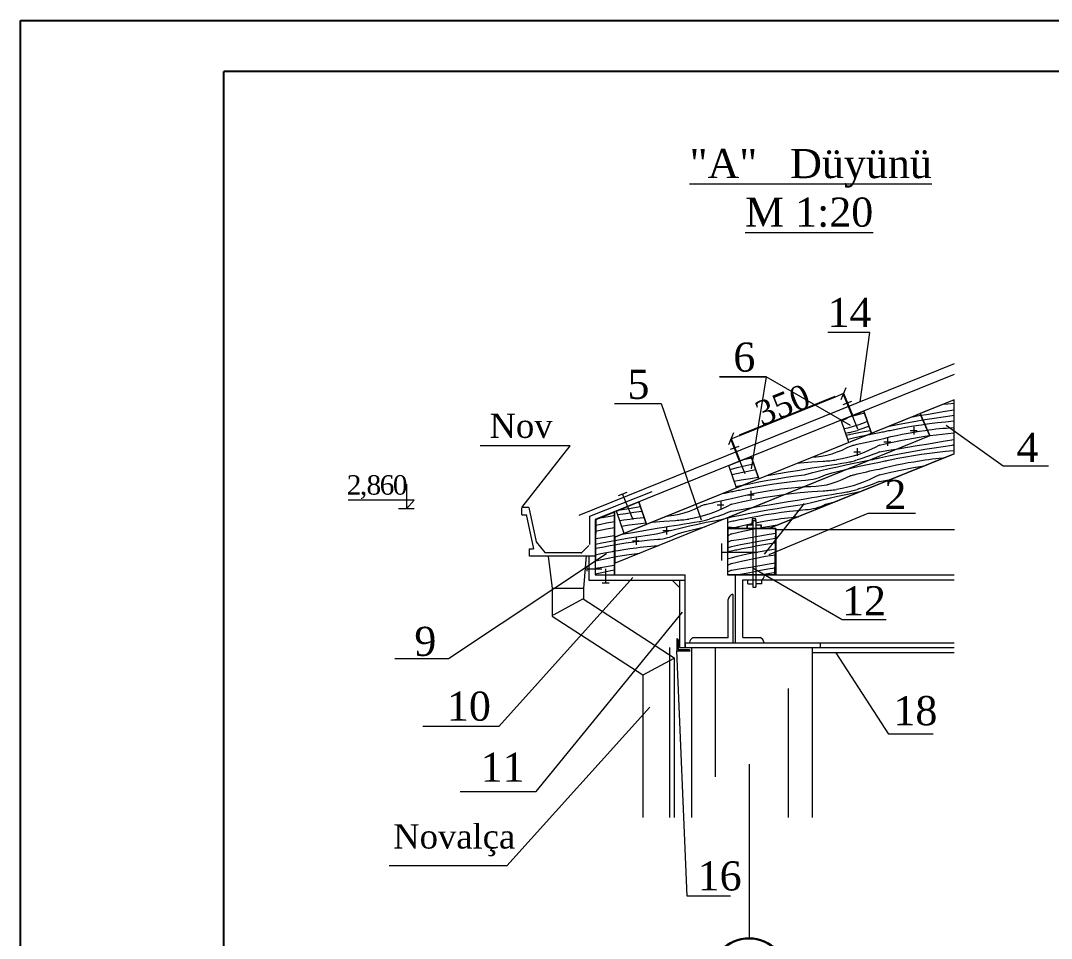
# Model space of a CAD drawing. Header units: millimetres. Extents: x 873544 to 1143527, y -837564 to -766512.
# Drawn here: x 1007601 to 1018228, y -775971 to -766512 of the extents above; entities that cross this region are included whole.
import ezdxf

# ---------------------------------------------------------------- set-up
doc = ezdxf.new("R2010")
doc.units = ezdxf.units.MM
for name, pattern in [('Przerywana', [2663.33, 1330, -1333.33]), ('Невидимая (копия)', [2000, 1500, -500]), ('Штрихпунктирная', [6702.777624, 3527.777672, -1763.888836, 0, -1411.111116])]:
    doc.linetypes.add(name, pattern=pattern)
doc.layers.add('2D-чертеж - Общий_Ном_пера__102', color=254, linetype='Continuous', lineweight=13, true_color=0xcccccc)
for name, color, linetype, lineweight in [('2D-чертеж - Общий_Ном_пера__124', 255, 'Continuous', 0), ('Him oxunun dairəsi', 240, 'Continuous', 30), ('Qeyd xətti', 7, 'Continuous', 9), ('Seviyyenin shaquli isharesi', 7, 'Continuous', 9), ('Xarici razm.-1', 7, 'Continuous', 9), ('Yazı -1', 7, 'Continuous', 15), ('Yazı-2', 7, 'Continuous', 15)]:
    doc.layers.add(name, color=color, linetype=linetype, lineweight=lineweight)
doc.styles.get("Standard").update_dxf_attribs({"font": 'times.ttf'})
doc.styles.add('Times New  Roman', font='times.ttf')
doc.dimstyles.new('СГЕНЕРИР_СТИЛЬ__8', dxfattribs={"dimtxt": 250, "dimasz": 95, "dimexe": 0.18, "dimexo": 0, "dimgap": 0.09, "dimtad": 1, "dimdec": 0, "dimzin": 0, "dimdsep": 46, "dimtxsty": 'Standard', "dimblk": 'ARROWHEAD_6', "dimblk1": 'ARROWHEAD_6', "dimblk2": 'ARROWHEAD_6', "dimcen": 0.09, "dimclrd": 7, "dimclre": 7, "dimclrt": 7, "dimadec": 0, "dimazin": 0, "dimtfac": 1, "dimtdec": 4, "dimtmove": 0, "dimatfit": 3, "dimfxl": 1, "dimtolj": 1, "dimtzin": 0, "dimarcsym": 0})

# ---------------------------------------------------------------- blocks, each defined once
blk = doc.blocks.new('*X48')
at = {"layer": '2D-чертеж - Общий_Ном_пера__102', "linetype": 'Continuous'}
for p, q in [((-315506, -9246), (-315501, -9245)), ((-315501, -9245), (-315489, -9243)), ((-315352, -9269), (-315234, -9245)), ((-315234, -9245), (-315217, -9242)), ((-315468, -9296), (-315507, -9317)), ((-315468, -9296), (-315352, -9269)), ((-315468, -9367), (-315371, -9351)), ((-315371, -9351), (-315274, -9334)), ((-315274, -9334), (-315177, -9318)), ((-315177, -9318), (-315080, -9301)), ((-315094, -9354), (-315014, -9341)), ((-315080, -9301), (-315013, -9290)), ((-315496, -9379), (-315508, -9383)), ((-315508, -9437), (-315502, -9436)), ((-315502, -9436), (-315491, -9433)), ((-315468, -9367), (-315496, -9379)), ((-315491, -9433), (-315479, -9431)), ((-315479, -9431), (-315468, -9428)), ((-315468, -9428), (-315375, -9408)), ((-315414, -9460), (-315400, -9457)), ((-315400, -9457), (-315387, -9454)), ((-315387, -9454), (-315373, -9452)), ((-315375, -9408), (-315281, -9389)), ((-315373, -9452), (-315359, -9449)), ((-315359, -9449), (-315278, -9433)), ((-315281, -9389), (-315188, -9371)), ((-315278, -9433), (-315197, -9418)), ((-315197, -9418), (-315116, -9404)), ((-315188, -9371), (-315094, -9354)), ((-315116, -9404), (-315034, -9391)), ((-315114, -9467), (-315054, -9457)), ((-315054, -9457), (-315016, -9452)), ((-315034, -9391), (-315015, -9389)), ((-315510, -9552), (-315501, -9550)), ((-315509, -9480), (-315468, -9472)), ((-315501, -9550), (-315468, -9543)), ((-315468, -9472), (-315454, -9469)), ((-315468, -9543), (-315409, -9528)), ((-315454, -9469), (-315441, -9466)), ((-315441, -9466), (-315427, -9463)), ((-315427, -9463), (-315414, -9460)), ((-315409, -9528), (-315351, -9514)), ((-315352, -9574), (-315234, -9550)), ((-315351, -9514), (-315292, -9501)), ((-315292, -9501), (-315233, -9489)), ((-315234, -9550), (-315117, -9528)), ((-315233, -9489), (-315173, -9478)), ((-315173, -9478), (-315114, -9467)), ((-315117, -9528), (-315017, -9513)), ((-315468, -9601), (-315511, -9624)), ((-315468, -9601), (-315352, -9574)), ((-315468, -9672), (-315371, -9655)), ((-315371, -9655), (-315274, -9639)), ((-315274, -9639), (-315177, -9623)), ((-315188, -9676), (-315094, -9659)), ((-315177, -9623), (-315080, -9606)), ((-315094, -9659), (-315020, -9647)), ((-315080, -9606), (-315019, -9596)), ((-315496, -9684), (-315511, -9690)), ((-315468, -9672), (-315496, -9684)), ((-315379, -9714), (-315375, -9713)), ((-315375, -9713), (-315281, -9694)), ((-315281, -9694), (-315188, -9676)), ((-315134, -9712), (-315116, -9709)), ((-315116, -9709), (-315034, -9696)), ((-315034, -9696), (-315021, -9694))]:
    blk.add_line(p, q, dxfattribs=at)
blk = doc.blocks.new('Штриховка_20')
at = {"layer": '2D-чертеж - Общий_Ном_пера__124', "linetype": 'Continuous'}
for p, q in [((-315506, -9243), (-315512, -9715)), ((-315012, -9241), (-315506, -9243)), ((-315021, -9711), (-315012, -9241)), ((-315512, -9715), (-315021, -9711))]:
    blk.add_line(p, q, dxfattribs=at)
at = {"layer": '2D-чертеж - Общий_Ном_пера__102', "linetype": 'Continuous'}
blk.add_blockref('*X48', (0, 0), dxfattribs=at)
blk = doc.blocks.new('*X50')
at = {"layer": '2D-чертеж - Общий_Ном_пера__102', "linetype": 'Continuous'}
for p, q in [((-316812, -9130), (-316802, -9128)), ((-316802, -9128), (-316721, -9113)), ((-316721, -9113), (-316674, -9105)), ((-316870, -9268), (-316758, -9245)), ((-316869, -9208), (-316816, -9196)), ((-316816, -9196), (-316757, -9184)), ((-316758, -9245), (-316674, -9230)), ((-316757, -9184), (-316697, -9173)), ((-316697, -9173), (-316674, -9169)), ((-316870, -9346), (-316798, -9334)), ((-316798, -9334), (-316701, -9318)), ((-316701, -9318), (-316674, -9313)), ((-316871, -9403), (-316805, -9389)), ((-316871, -9446), (-316802, -9433)), ((-316805, -9389), (-316712, -9371)), ((-316802, -9433), (-316721, -9418)), ((-316721, -9418), (-316674, -9410)), ((-316712, -9371), (-316674, -9365)), ((-316872, -9514), (-316816, -9501)), ((-316872, -9574), (-316758, -9550)), ((-316816, -9501), (-316757, -9489)), ((-316758, -9550), (-316674, -9534)), ((-316757, -9489), (-316697, -9478)), ((-316697, -9478), (-316674, -9473)), ((-316873, -9652), (-316798, -9639)), ((-316798, -9639), (-316701, -9623)), ((-316712, -9676), (-316674, -9669)), ((-316701, -9623), (-316674, -9618)), ((-316874, -9708), (-316805, -9694)), ((-316805, -9694), (-316712, -9676)), ((-316679, -9716), (-316674, -9715))]:
    blk.add_line(p, q, dxfattribs=at)
blk = doc.blocks.new('Штриховка_21')
at = {"layer": '2D-чертеж - Общий_Ном_пера__124', "linetype": 'Continuous'}
for p, q in [((-316674, -9073), (-316868, -9153)), ((-316674, -9715), (-316674, -9073)), ((-316868, -9153), (-316874, -9719)), ((-316874, -9719), (-316674, -9715))]:
    blk.add_line(p, q, dxfattribs=at)
at = {"layer": '2D-чертеж - Общий_Ном_пера__102', "linetype": 'Continuous'}
blk.add_blockref('*X50', (0, 0), dxfattribs=at)
blk = doc.blocks.new('*X58')
at = {"layer": '2D-чертеж - Общий_Ном_пера__102', "linetype": 'Continuous'}
for p, q in [((-316524, -9034), (-316429, -9019)), ((-316429, -9019), (-316408, -9015)), ((-316643, -9100), (-316640, -9099)), ((-316640, -9099), (-316558, -9087)), ((-316631, -9052), (-316618, -9050)), ((-316618, -9050), (-316524, -9034)), ((-316558, -9087), (-316476, -9075)), ((-316483, -9139), (-316447, -9135)), ((-316476, -9075), (-316394, -9064)), ((-316447, -9135), (-316411, -9131)), ((-316411, -9131), (-316375, -9127)), ((-316394, -9064), (-316391, -9064)), ((-316375, -9127), (-316370, -9126)), ((-316622, -9160), (-316578, -9153)), ((-316603, -9218), (-316523, -9205)), ((-316578, -9153), (-316519, -9144)), ((-316523, -9205), (-316404, -9189)), ((-316519, -9144), (-316483, -9139)), ((-316404, -9189), (-316351, -9183))]:
    blk.add_line(p, q, dxfattribs=at)
blk = doc.blocks.new('Штриховка_25')
at = {"layer": '2D-чертеж - Общий_Ном_пера__124', "linetype": 'Continuous'}
for p, q in [((-316656, -9062), (-316424, -8968)), ((-316424, -8968), (-316345, -9199)), ((-316577, -9293), (-316656, -9062)), ((-316345, -9199), (-316577, -9293))]:
    blk.add_line(p, q, dxfattribs=at)
at = {"layer": '2D-чертеж - Общий_Ном_пера__102', "linetype": 'Continuous'}
blk.add_blockref('*X58', (0, 0), dxfattribs=at)
blk = doc.blocks.new('*X60')
at = {"layer": '2D-чертеж - Общий_Ном_пера__102', "linetype": 'Continuous'}
for p, q in [((-315409, -8614), (-315351, -8600)), ((-315351, -8600), (-315292, -8587)), ((-315347, -8532), (-315278, -8518)), ((-315292, -8587), (-315239, -8576)), ((-315278, -8518), (-315260, -8515)), ((-315484, -8632), (-315468, -8629)), ((-315468, -8629), (-315409, -8614)), ((-315465, -8686), (-315352, -8660)), ((-315352, -8660), (-315234, -8636)), ((-315274, -8725), (-315193, -8711)), ((-315234, -8636), (-315220, -8633)), ((-315442, -8753), (-315371, -8741)), ((-315423, -8809), (-315375, -8799)), ((-315375, -8799), (-315339, -8791)), ((-315371, -8741), (-315274, -8725))]:
    blk.add_line(p, q, dxfattribs=at)
blk = doc.blocks.new('Штриховка_26')
at = {"layer": '2D-чертеж - Общий_Ном_пера__124', "linetype": 'Continuous'}
for p, q in [((-315497, -8593), (-315265, -8499)), ((-315265, -8499), (-315186, -8730)), ((-315418, -8824), (-315497, -8593)), ((-315186, -8730), (-315418, -8824))]:
    blk.add_line(p, q, dxfattribs=at)
at = {"layer": '2D-чертеж - Общий_Ном_пера__102', "linetype": 'Continuous'}
blk.add_blockref('*X60', (0, 0), dxfattribs=at)
blk = doc.blocks.new('*X62')
at = {"layer": '2D-чертеж - Общий_Ном_пера__102', "linetype": 'Continuous'}
for p, q in [((-314204, -8077), (-314172, -8069)), ((-314172, -8069), (-314139, -8061)), ((-314139, -8061), (-314107, -8054)), ((-314107, -8054), (-314099, -8052)), ((-314336, -8131), (-314328, -8128)), ((-314328, -8128), (-314278, -8104)), ((-314278, -8104), (-314269, -8099)), ((-314269, -8099), (-314260, -8095)), ((-314260, -8095), (-314251, -8091)), ((-314251, -8091), (-314242, -8088)), ((-314242, -8088), (-314233, -8085)), ((-314233, -8085), (-314223, -8082)), ((-314223, -8082), (-314214, -8079)), ((-314214, -8079), (-314204, -8077)), ((-314158, -8173), (-314214, -8191)), ((-314103, -8153), (-314158, -8173)), ((-314070, -8138), (-314103, -8153)), ((-314271, -8206), (-314307, -8215)), ((-314293, -8258), (-314279, -8256)), ((-314285, -8280), (-314207, -8263)), ((-314279, -8256), (-314266, -8254)), ((-314214, -8191), (-314271, -8206)), ((-314266, -8254), (-314253, -8251)), ((-314253, -8251), (-314240, -8248)), ((-314240, -8248), (-314227, -8245)), ((-314227, -8245), (-314214, -8242)), ((-314214, -8242), (-314201, -8238)), ((-314207, -8263), (-314121, -8246)), ((-314201, -8238), (-314188, -8234)), ((-314188, -8234), (-314175, -8230)), ((-314146, -8221), (-314175, -8230)), ((-314154, -8295), (-314084, -8280)), ((-314116, -8212), (-314146, -8221)), ((-314121, -8246), (-314038, -8230)), ((-314087, -8202), (-314116, -8212)), ((-314058, -8192), (-314087, -8202)), ((-314084, -8280), (-314056, -8274)), ((-314052, -8190), (-314058, -8192)), ((-314271, -8322), (-314224, -8311)), ((-314224, -8311), (-314154, -8295))]:
    blk.add_line(p, q, dxfattribs=at)
blk = doc.blocks.new('Штриховка_27')
at = {"layer": '2D-чертеж - Общий_Ном_пера__124', "linetype": 'Continuous'}
for p, q in [((-314338, -8126), (-314106, -8032)), ((-314106, -8032), (-314027, -8263)), ((-314259, -8356), (-314338, -8126)), ((-314027, -8263), (-314259, -8356))]:
    blk.add_line(p, q, dxfattribs=at)
at = {"layer": '2D-чертеж - Общий_Ном_пера__102', "linetype": 'Continuous'}
blk.add_blockref('*X62', (0, 0), dxfattribs=at)
blk = doc.blocks.new('*X80')
at = {"layer": '2D-чертеж - Общий_Ном_пера__102', "linetype": 'Continuous'}
for p, q in [((-313286, -7962), (-313238, -7957)), ((-313238, -7957), (-313174, -7951)), ((-313516, -8075), (-313459, -8066)), ((-313459, -8066), (-313362, -8050)), ((-313362, -8050), (-313265, -8033)), ((-313265, -8033), (-313174, -8018)), ((-313193, -8077), (-313174, -8072)), ((-313496, -8123), (-313476, -8119)), ((-313477, -8167), (-313428, -8161)), ((-313476, -8119), (-313381, -8104)), ((-313428, -8161), (-313346, -8150)), ((-313381, -8104), (-313287, -8090)), ((-313346, -8150), (-313264, -8141)), ((-313287, -8090), (-313193, -8077)), ((-313264, -8141), (-313182, -8132)), ((-313182, -8132), (-313174, -8132)), ((-313451, -8227), (-313435, -8225)), ((-313435, -8225), (-313399, -8220)), ((-313427, -8284), (-313356, -8275)), ((-313399, -8220), (-313363, -8216)), ((-313363, -8216), (-313327, -8212)), ((-313356, -8275), (-313238, -8262)), ((-313327, -8212), (-313290, -8209)), ((-313290, -8209), (-313254, -8206)), ((-313254, -8206), (-313218, -8203)), ((-313238, -8262), (-313174, -8256)), ((-313218, -8203), (-313182, -8200)), ((-313182, -8200), (-313174, -8200)), ((-313653, -8403), (-313556, -8387)), ((-313556, -8387), (-313459, -8371)), ((-313459, -8371), (-313362, -8354)), ((-313381, -8409), (-313287, -8395)), ((-313362, -8354), (-313265, -8338)), ((-313287, -8395), (-313193, -8382)), ((-313265, -8338), (-313174, -8323)), ((-313193, -8382), (-313174, -8377)), ((-313944, -8514), (-313851, -8494)), ((-313851, -8494), (-313757, -8475)), ((-313757, -8475), (-313664, -8457)), ((-313752, -8420), (-313750, -8420)), ((-313750, -8420), (-313653, -8403)), ((-313673, -8503), (-313592, -8490)), ((-313664, -8457), (-313570, -8440)), ((-313592, -8490), (-313510, -8477)), ((-313570, -8440), (-313476, -8424)), ((-313510, -8477), (-313428, -8465)), ((-313476, -8424), (-313381, -8409)), ((-313428, -8465), (-313346, -8455)), ((-313346, -8455), (-313264, -8446)), ((-313264, -8446), (-313182, -8437)), ((-313182, -8437), (-313174, -8437)), ((-314224, -8616), (-314154, -8600)), ((-314154, -8600), (-314084, -8585)), ((-314084, -8585), (-314014, -8571)), ((-314035, -8534), (-314024, -8532)), ((-314024, -8532), (-314012, -8529)), ((-314014, -8571), (-313944, -8558)), ((-314012, -8529), (-314001, -8527)), ((-314001, -8527), (-313990, -8524)), ((-313990, -8524), (-313978, -8521)), ((-313978, -8521), (-313967, -8519)), ((-313967, -8519), (-313955, -8516)), ((-313955, -8516), (-313944, -8514)), ((-313944, -8558), (-313930, -8555)), ((-313930, -8555), (-313917, -8552)), ((-313917, -8552), (-313903, -8549)), ((-313903, -8549), (-313890, -8546)), ((-313890, -8546), (-313876, -8543)), ((-313885, -8614), (-313827, -8600)), ((-313876, -8543), (-313863, -8540)), ((-313863, -8540), (-313849, -8537)), ((-313849, -8537), (-313835, -8534)), ((-313835, -8534), (-313754, -8518)), ((-313827, -8600), (-313768, -8587)), ((-313768, -8587), (-313709, -8575)), ((-313754, -8518), (-313673, -8503)), ((-313709, -8575), (-313649, -8563)), ((-313649, -8563), (-313590, -8553)), ((-313593, -8614), (-313484, -8597)), ((-313590, -8553), (-313530, -8543)), ((-313530, -8543), (-313471, -8534)), ((-313471, -8534), (-313435, -8530)), ((-313435, -8530), (-313399, -8525)), ((-313399, -8525), (-313363, -8521)), ((-313363, -8521), (-313327, -8517)), ((-313327, -8517), (-313290, -8514)), ((-313290, -8514), (-313275, -8512)), ((-314328, -8737), (-314278, -8713)), ((-314278, -8713), (-314269, -8709)), ((-314269, -8709), (-314260, -8705)), ((-314260, -8705), (-314251, -8701)), ((-314254, -8623), (-314224, -8616)), ((-314251, -8701), (-314242, -8697)), ((-314242, -8697), (-314233, -8694)), ((-314233, -8694), (-314223, -8691)), ((-314223, -8691), (-314214, -8689)), ((-314214, -8689), (-314204, -8687)), ((-314204, -8687), (-314172, -8679)), ((-314172, -8679), (-314139, -8671)), ((-314139, -8671), (-314107, -8663)), ((-314107, -8663), (-314074, -8656)), ((-314074, -8656), (-314042, -8649)), ((-314042, -8649), (-314009, -8642)), ((-314009, -8642), (-313977, -8635)), ((-313944, -8687), (-313996, -8714)), ((-313977, -8635), (-313944, -8629)), ((-313944, -8629), (-313885, -8614)), ((-313944, -8687), (-313828, -8660)), ((-313828, -8660), (-313710, -8636)), ((-313710, -8636), (-313593, -8614)), ((-314720, -8811), (-314706, -8810)), ((-314706, -8810), (-314651, -8810)), ((-314651, -8810), (-314595, -8807)), ((-314595, -8807), (-314540, -8800)), ((-314540, -8800), (-314486, -8790)), ((-314486, -8790), (-314432, -8776)), ((-314432, -8776), (-314379, -8758)), ((-314379, -8758), (-314328, -8737)), ((-314271, -8816), (-314329, -8829)), ((-314214, -8801), (-314271, -8816)), ((-314158, -8783), (-314214, -8801)), ((-314103, -8762), (-314158, -8783)), ((-314087, -8812), (-314116, -8822)), ((-314049, -8739), (-314103, -8762)), ((-314058, -8802), (-314087, -8812)), ((-314029, -8792), (-314058, -8802)), ((-313996, -8714), (-314049, -8739)), ((-314001, -8781), (-314029, -8792)), ((-313972, -8769), (-314001, -8781)), ((-313944, -8757), (-313972, -8769)), ((-313944, -8757), (-313847, -8741)), ((-313847, -8741), (-313836, -8739)), ((-314911, -8888), (-314880, -8884)), ((-314880, -8884), (-314762, -8871)), ((-314762, -8871), (-314642, -8861)), ((-314692, -8932), (-314640, -8923)), ((-314642, -8861), (-314523, -8853)), ((-314640, -8923), (-314589, -8915)), ((-314589, -8915), (-314537, -8906)), ((-314537, -8906), (-314486, -8898)), ((-314523, -8853), (-314506, -8852)), ((-314506, -8852), (-314489, -8851)), ((-314489, -8851), (-314472, -8850)), ((-314486, -8898), (-314434, -8890)), ((-314472, -8850), (-314455, -8848)), ((-314462, -8929), (-314377, -8910)), ((-314455, -8848), (-314438, -8846)), ((-314438, -8846), (-314420, -8844)), ((-314434, -8890), (-314383, -8881)), ((-314420, -8844), (-314403, -8842)), ((-314403, -8842), (-314386, -8839)), ((-314329, -8829), (-314386, -8839)), ((-314383, -8881), (-314331, -8873)), ((-314377, -8910), (-314292, -8891)), ((-314331, -8873), (-314279, -8865)), ((-314292, -8891), (-314207, -8873)), ((-314279, -8865), (-314266, -8863)), ((-314266, -8863), (-314253, -8861)), ((-314253, -8861), (-314240, -8858)), ((-314240, -8858), (-314227, -8855)), ((-314227, -8855), (-314214, -8851)), ((-314214, -8851), (-314201, -8848)), ((-314207, -8873), (-314129, -8857)), ((-314201, -8848), (-314188, -8844)), ((-314188, -8844), (-314175, -8839)), ((-314146, -8831), (-314175, -8839)), ((-314116, -8822), (-314146, -8831)), ((-315250, -9025), (-315177, -9013)), ((-315177, -9013), (-315080, -8997)), ((-315080, -8997), (-314983, -8980)), ((-315000, -9034), (-314905, -9019)), ((-314983, -8980), (-314886, -8964)), ((-314905, -9019), (-314811, -9005)), ((-314886, -8964), (-314789, -8948)), ((-314811, -9005), (-314717, -8992)), ((-314789, -8948), (-314692, -8932)), ((-314717, -8992), (-314632, -8970)), ((-314632, -8970), (-314547, -8949)), ((-314626, -9037), (-314600, -9031)), ((-314600, -9031), (-314574, -9023)), ((-314574, -9023), (-314549, -9014)), ((-314549, -9014), (-314525, -9004)), ((-314547, -8949), (-314462, -8929)), ((-314525, -9004), (-314501, -8992)), ((-314501, -8992), (-314432, -8973)), ((-314432, -8973), (-314381, -8959)), ((-315512, -9133), (-315502, -9131)), ((-315502, -9131), (-315491, -9129)), ((-315491, -9129), (-315479, -9126)), ((-315479, -9126), (-315468, -9123)), ((-315468, -9123), (-315375, -9104)), ((-315375, -9104), (-315281, -9085)), ((-315359, -9144), (-315278, -9128)), ((-315281, -9085), (-315188, -9067)), ((-315278, -9128), (-315197, -9113)), ((-315197, -9113), (-315116, -9099)), ((-315188, -9067), (-315094, -9050)), ((-315116, -9099), (-315034, -9087)), ((-315094, -9050), (-315000, -9034)), ((-315034, -9087), (-314952, -9075)), ((-314959, -9139), (-314923, -9135)), ((-314952, -9075), (-314870, -9064)), ((-314923, -9135), (-314887, -9131)), ((-314887, -9131), (-314851, -9127)), ((-314870, -9064), (-314788, -9055)), ((-314851, -9127), (-314814, -9123)), ((-314814, -9123), (-314780, -9120)), ((-314788, -9055), (-314706, -9047)), ((-314706, -9047), (-314679, -9045)), ((-314679, -9045), (-314653, -9042)), ((-314653, -9042), (-314626, -9037)), ((-315512, -9176), (-315468, -9167)), ((-315468, -9167), (-315454, -9164)), ((-315454, -9164), (-315441, -9161)), ((-315441, -9161), (-315427, -9158)), ((-315441, -9232), (-315409, -9224)), ((-315427, -9158), (-315414, -9155)), ((-315414, -9155), (-315400, -9152)), ((-315409, -9224), (-315351, -9210)), ((-315400, -9152), (-315387, -9150)), ((-315387, -9150), (-315373, -9147)), ((-315373, -9147), (-315359, -9144)), ((-315351, -9210), (-315292, -9196)), ((-315292, -9196), (-315256, -9189)), ((-315219, -9182), (-315173, -9173)), ((-315173, -9173), (-315114, -9162)), ((-315165, -9232), (-315117, -9224)), ((-315117, -9224), (-314999, -9205)), ((-315114, -9162), (-315054, -9153)), ((-315054, -9153), (-314995, -9144)), ((-314999, -9205), (-314985, -9203)), ((-314995, -9144), (-314959, -9139))]:
    blk.add_line(p, q, dxfattribs=at)
blk = doc.blocks.new('Штриховка_36')
at = {"layer": '2D-чертеж - Общий_Ном_пера__124', "linetype": 'Continuous'}
for p, q in [((-313174, -7917), (-313524, -8058)), ((-313174, -8471), (-313174, -7917)), ((-313524, -8058), (-313425, -8288)), ((-313425, -8288), (-315512, -9131)), ((-315059, -9233), (-313174, -8471)), ((-315512, -9131), (-315512, -9226)), ((-315257, -9204), (-315252, -9138)), ((-315252, -9138), (-315221, -9138)), ((-315221, -9138), (-315218, -9204)), ((-315512, -9226), (-315309, -9243)), ((-315309, -9243), (-315309, -9204)), ((-315309, -9204), (-315257, -9204)), ((-315218, -9204), (-315165, -9204)), ((-315165, -9204), (-315165, -9243)), ((-315165, -9243), (-315059, -9233))]:
    blk.add_line(p, q, dxfattribs=at)
at = {"layer": '2D-чертеж - Общий_Ном_пера__102', "linetype": 'Continuous'}
blk.add_blockref('*X80', (0, 0), dxfattribs=at)
blk = doc.blocks.new('*X82')
at = {"layer": '2D-чертеж - Общий_Ном_пера__102', "linetype": 'Continuous'}
for p, q in [((-313556, -8082), (-313516, -8075)), ((-313845, -8188), (-313757, -8170)), ((-313757, -8170), (-313664, -8152)), ((-313664, -8152), (-313570, -8135)), ((-313603, -8090), (-313556, -8082)), ((-313592, -8185), (-313510, -8172)), ((-313570, -8135), (-313496, -8123)), ((-313510, -8172), (-313477, -8167)), ((-314063, -8276), (-314014, -8266)), ((-314014, -8266), (-313944, -8253)), ((-313944, -8253), (-313930, -8250)), ((-313930, -8250), (-313917, -8247)), ((-313917, -8247), (-313903, -8244)), ((-313903, -8244), (-313890, -8241)), ((-313890, -8241), (-313876, -8238)), ((-313876, -8238), (-313863, -8235)), ((-313863, -8235), (-313849, -8232)), ((-313849, -8232), (-313835, -8230)), ((-313835, -8230), (-313754, -8214)), ((-313827, -8295), (-313768, -8282)), ((-313768, -8282), (-313709, -8270)), ((-313754, -8214), (-313673, -8199)), ((-313709, -8270), (-313649, -8258)), ((-313673, -8199), (-313592, -8185)), ((-313649, -8258), (-313590, -8248)), ((-313590, -8248), (-313530, -8238)), ((-313530, -8238), (-313471, -8230)), ((-313475, -8291), (-313427, -8284)), ((-313471, -8230), (-313451, -8227)), ((-314251, -8396), (-314242, -8393)), ((-314242, -8393), (-314233, -8389)), ((-314233, -8389), (-314223, -8387)), ((-314223, -8387), (-314214, -8384)), ((-314214, -8384), (-314204, -8382)), ((-314204, -8382), (-314172, -8374)), ((-314172, -8374), (-314139, -8366)), ((-314139, -8366), (-314107, -8359)), ((-314107, -8359), (-314074, -8351)), ((-314074, -8351), (-314042, -8344)), ((-314042, -8344), (-314009, -8337)), ((-314009, -8337), (-313977, -8330)), ((-313944, -8382), (-313996, -8410)), ((-313977, -8330), (-313944, -8324)), ((-313944, -8324), (-313885, -8309)), ((-313944, -8382), (-313828, -8355)), ((-313885, -8309), (-313827, -8295)), ((-313828, -8355), (-313710, -8331)), ((-313710, -8331), (-313593, -8309)), ((-313593, -8309), (-313475, -8291)), ((-314595, -8502), (-314540, -8495)), ((-314540, -8495), (-314486, -8485)), ((-314486, -8485), (-314432, -8471)), ((-314432, -8471), (-314379, -8453)), ((-314379, -8453), (-314328, -8433)), ((-314328, -8433), (-314278, -8408)), ((-314278, -8408), (-314269, -8404)), ((-314214, -8496), (-314271, -8511)), ((-314269, -8404), (-314260, -8400)), ((-314260, -8400), (-314251, -8396)), ((-314158, -8478), (-314214, -8496)), ((-314103, -8457), (-314158, -8478)), ((-314049, -8435), (-314103, -8457)), ((-314058, -8497), (-314087, -8507)), ((-314029, -8487), (-314058, -8497)), ((-313996, -8410), (-314049, -8435)), ((-314001, -8476), (-314029, -8487)), ((-313972, -8464), (-314001, -8476)), ((-313944, -8453), (-313972, -8464)), ((-313944, -8453), (-313847, -8436)), ((-313847, -8436), (-313752, -8420)), ((-314789, -8569), (-314762, -8566)), ((-314762, -8566), (-314642, -8556)), ((-314642, -8556), (-314523, -8548)), ((-314628, -8504), (-314595, -8502)), ((-314589, -8610), (-314537, -8601)), ((-314537, -8601), (-314486, -8593)), ((-314523, -8548), (-314506, -8548)), ((-314506, -8548), (-314489, -8546)), ((-314489, -8546), (-314472, -8545)), ((-314486, -8593), (-314434, -8585)), ((-314472, -8545), (-314455, -8543)), ((-314462, -8624), (-314377, -8605)), ((-314455, -8543), (-314438, -8541)), ((-314438, -8541), (-314420, -8539)), ((-314434, -8585), (-314383, -8577)), ((-314420, -8539), (-314403, -8537)), ((-314403, -8537), (-314386, -8534)), ((-314329, -8524), (-314386, -8534)), ((-314383, -8577), (-314331, -8569)), ((-314377, -8605), (-314292, -8586)), ((-314331, -8569), (-314279, -8561)), ((-314271, -8511), (-314329, -8524)), ((-314292, -8586), (-314207, -8568)), ((-314279, -8561), (-314266, -8558)), ((-314266, -8558), (-314253, -8556)), ((-314253, -8556), (-314240, -8553)), ((-314240, -8553), (-314227, -8550)), ((-314227, -8550), (-314214, -8547)), ((-314214, -8547), (-314201, -8543)), ((-314207, -8568), (-314121, -8551)), ((-314201, -8543), (-314188, -8539)), ((-314188, -8539), (-314175, -8534)), ((-314146, -8526), (-314175, -8534)), ((-314116, -8517), (-314146, -8526)), ((-314121, -8551), (-314035, -8534)), ((-314087, -8507), (-314116, -8517)), ((-314035, -8534), (-314035, -8534)), ((-315101, -8695), (-315080, -8692)), ((-315080, -8692), (-314983, -8675)), ((-315000, -8729), (-314905, -8714)), ((-314983, -8675), (-314886, -8659)), ((-314905, -8714), (-314811, -8700)), ((-314886, -8659), (-314789, -8643)), ((-314811, -8700), (-314717, -8687)), ((-314789, -8643), (-314692, -8627)), ((-314717, -8687), (-314632, -8665)), ((-314692, -8627), (-314640, -8618)), ((-314640, -8618), (-314589, -8610)), ((-314632, -8665), (-314547, -8644)), ((-314574, -8718), (-314549, -8709)), ((-314549, -8709), (-314525, -8699)), ((-314547, -8644), (-314462, -8624)), ((-314525, -8699), (-314501, -8687)), ((-314501, -8687), (-314432, -8668)), ((-314432, -8668), (-314363, -8650)), ((-314363, -8650), (-314293, -8632)), ((-314293, -8632), (-314254, -8623)), ((-315339, -8791), (-315281, -8780)), ((-315281, -8780), (-315188, -8762)), ((-315278, -8823), (-315197, -8808)), ((-315197, -8808), (-315116, -8794)), ((-315188, -8762), (-315094, -8745)), ((-315116, -8794), (-315034, -8782)), ((-315094, -8745), (-315000, -8729)), ((-315034, -8782), (-314952, -8770)), ((-314952, -8770), (-314870, -8760)), ((-314870, -8760), (-314788, -8750)), ((-314851, -8822), (-314814, -8819)), ((-314814, -8819), (-314778, -8815)), ((-314788, -8750), (-314706, -8742)), ((-314778, -8815), (-314742, -8813)), ((-314742, -8813), (-314720, -8811)), ((-314706, -8742), (-314679, -8740)), ((-314679, -8740), (-314653, -8737)), ((-314653, -8737), (-314626, -8732)), ((-314626, -8732), (-314600, -8726)), ((-314600, -8726), (-314574, -8718)), ((-315556, -8879), (-315538, -8876)), ((-315538, -8876), (-315468, -8862)), ((-315468, -8862), (-315454, -8859)), ((-315468, -8934), (-315409, -8919)), ((-315454, -8859), (-315441, -8856)), ((-315441, -8856), (-315427, -8854)), ((-315427, -8854), (-315414, -8851)), ((-315414, -8851), (-315400, -8848)), ((-315409, -8919), (-315351, -8905)), ((-315400, -8848), (-315387, -8845)), ((-315387, -8845), (-315373, -8842)), ((-315373, -8842), (-315359, -8839)), ((-315359, -8839), (-315278, -8823)), ((-315351, -8905), (-315292, -8892)), ((-315292, -8892), (-315233, -8879)), ((-315234, -8940), (-315117, -8919)), ((-315233, -8879), (-315173, -8868)), ((-315173, -8868), (-315114, -8857)), ((-315117, -8919), (-314999, -8900)), ((-315114, -8857), (-315054, -8848)), ((-315054, -8848), (-314995, -8839)), ((-314999, -8900), (-314911, -8888)), ((-314995, -8839), (-314959, -8834)), ((-314959, -8834), (-314923, -8830)), ((-314923, -8830), (-314887, -8826)), ((-314887, -8826), (-314851, -8822)), ((-315852, -9042), (-315802, -9018)), ((-315802, -9018), (-315793, -9014)), ((-315793, -9014), (-315784, -9009)), ((-315784, -9009), (-315775, -9006)), ((-315775, -9006), (-315766, -9002)), ((-315766, -9002), (-315757, -8999)), ((-315757, -8999), (-315747, -8996)), ((-315747, -8996), (-315738, -8994)), ((-315738, -8994), (-315728, -8992)), ((-315728, -8992), (-315696, -8984)), ((-315696, -8984), (-315663, -8976)), ((-315663, -8976), (-315631, -8968)), ((-315631, -8968), (-315598, -8961)), ((-315598, -8961), (-315566, -8954)), ((-315520, -9019), (-315573, -9044)), ((-315566, -8954), (-315533, -8947)), ((-315533, -8947), (-315501, -8940)), ((-315468, -8992), (-315520, -9019)), ((-315501, -8940), (-315468, -8934)), ((-315468, -8992), (-315352, -8965)), ((-315371, -9046), (-315274, -9029)), ((-315352, -8965), (-315234, -8940)), ((-315274, -9029), (-315250, -9025)), ((-316134, -9113), (-316119, -9112)), ((-316119, -9112), (-316064, -9105)), ((-316064, -9105), (-316010, -9094)), ((-316010, -9094), (-315956, -9080)), ((-315956, -9080), (-315903, -9063)), ((-315853, -9134), (-315910, -9144)), ((-315903, -9063), (-315852, -9042)), ((-315795, -9121), (-315853, -9134)), ((-315738, -9105), (-315795, -9121)), ((-315682, -9087), (-315738, -9105)), ((-315670, -9135), (-315699, -9144)), ((-315627, -9067), (-315682, -9087)), ((-315640, -9126), (-315670, -9135)), ((-315611, -9117), (-315640, -9126)), ((-315573, -9044), (-315627, -9067)), ((-315582, -9107), (-315611, -9117)), ((-315553, -9096), (-315582, -9107)), ((-315525, -9085), (-315553, -9096)), ((-315548, -9141), (-315536, -9139)), ((-315536, -9139), (-315525, -9136)), ((-315496, -9074), (-315525, -9085)), ((-315525, -9136), (-315524, -9136)), ((-315468, -9062), (-315496, -9074)), ((-315468, -9062), (-315371, -9046)), ((-316313, -9253), (-316216, -9236)), ((-316292, -9177), (-316286, -9176)), ((-316286, -9176), (-316166, -9166)), ((-316216, -9236), (-316164, -9228)), ((-316166, -9166), (-316047, -9158)), ((-316164, -9228), (-316113, -9219)), ((-316113, -9219), (-316061, -9211)), ((-316071, -9254), (-315986, -9234)), ((-316061, -9211), (-316010, -9203)), ((-316047, -9158), (-316030, -9157)), ((-316030, -9157), (-316013, -9156)), ((-316013, -9156), (-315996, -9154)), ((-316010, -9203), (-315958, -9194)), ((-315996, -9154), (-315979, -9153)), ((-315986, -9234), (-315901, -9215)), ((-315979, -9153), (-315962, -9151)), ((-315962, -9151), (-315944, -9149)), ((-315958, -9194), (-315907, -9186)), ((-315944, -9149), (-315927, -9147)), ((-315927, -9147), (-315910, -9144)), ((-315907, -9186), (-315855, -9178)), ((-315901, -9215), (-315816, -9196)), ((-315887, -9259), (-315817, -9242)), ((-315855, -9178), (-315803, -9170)), ((-315817, -9242), (-315748, -9225)), ((-315816, -9196), (-315731, -9178)), ((-315803, -9170), (-315790, -9168)), ((-315790, -9168), (-315777, -9165)), ((-315777, -9165), (-315764, -9163)), ((-315764, -9163), (-315751, -9160)), ((-315751, -9160), (-315738, -9156)), ((-315748, -9225), (-315742, -9224)), ((-315738, -9156), (-315725, -9152)), ((-315731, -9178), (-315645, -9161)), ((-315725, -9152), (-315712, -9148)), ((-315712, -9148), (-315699, -9144)), ((-315645, -9161), (-315559, -9144)), ((-315559, -9144), (-315548, -9141)), ((-316618, -9354), (-316524, -9338)), ((-316599, -9300), (-316507, -9285)), ((-316524, -9338), (-316429, -9323)), ((-316507, -9285), (-316410, -9269)), ((-316429, -9323), (-316335, -9309)), ((-316410, -9269), (-316313, -9253)), ((-316335, -9309), (-316241, -9296)), ((-316312, -9360), (-316230, -9352)), ((-316241, -9296), (-316156, -9275)), ((-316230, -9352), (-316203, -9350)), ((-316203, -9350), (-316177, -9347)), ((-316177, -9347), (-316150, -9342)), ((-316156, -9275), (-316071, -9254)), ((-316150, -9342), (-316124, -9336)), ((-316124, -9336), (-316098, -9328)), ((-316098, -9328), (-316073, -9319)), ((-316073, -9319), (-316049, -9308)), ((-316049, -9308), (-316025, -9296)), ((-316025, -9296), (-315956, -9277)), ((-315956, -9277), (-315887, -9259)), ((-316670, -9364), (-316618, -9354)), ((-316670, -9409), (-316640, -9404)), ((-316640, -9404), (-316558, -9391)), ((-316638, -9467), (-316578, -9457)), ((-316578, -9457), (-316519, -9449)), ((-316558, -9391), (-316476, -9380)), ((-316519, -9449), (-316483, -9444)), ((-316483, -9444), (-316447, -9440)), ((-316476, -9380), (-316394, -9369)), ((-316447, -9440), (-316411, -9435)), ((-316411, -9435), (-316375, -9432)), ((-316394, -9369), (-316312, -9360)), ((-316375, -9432), (-316338, -9428)), ((-316338, -9428), (-316302, -9425)), ((-316302, -9425), (-316266, -9422)), ((-316266, -9422), (-316230, -9420)), ((-316230, -9420), (-316226, -9420)), ((-316669, -9473), (-316638, -9467)), ((-316669, -9534), (-316641, -9528)), ((-316641, -9528), (-316523, -9510)), ((-316523, -9510), (-316413, -9495))]:
    blk.add_line(p, q, dxfattribs=at)
blk = doc.blocks.new('Штриховка_37')
at = {"layer": '2D-чертеж - Общий_Ном_пера__124', "linetype": 'Continuous'}
for p, q in [((-316670, -9329), (-313524, -8058)), ((-313524, -8058), (-313425, -8288)), ((-313425, -8288), (-316669, -9598)), ((-316669, -9598), (-316670, -9329))]:
    blk.add_line(p, q, dxfattribs=at)
at = {"layer": '2D-чертеж - Общий_Ном_пера__102', "linetype": 'Continuous'}
blk.add_blockref('*X82', (0, 0), dxfattribs=at)
blk = doc.blocks.new('ARROWHEAD_6')
at = {"color": 0, "linetype": 'Continuous', "lineweight": 0}
for p, q in [((0, 0), (-1, 0)), ((-0.5, -0.5), (0.5, 0.5))]:
    blk.add_line(p, q, dxfattribs=at)
blk = doc.blocks.new('*D303')
at = {"color": 7, "linetype": 'Continuous', "lineweight": -2, "transparency": 16777216}
for p, q in [((1015997, -770391), (1015013, -770789)), ((1016179, -770588), (1016085, -770356)), ((1015016, -771049), (1014925, -770824))]:
    blk.add_line(p, q, dxfattribs=at)
at = {"layer": 'Defpoints', "color": 0, "linetype": 'Continuous', "transparency": 16777216}
for p in [(1016179, -770588), (1014925, -770824), (1015016, -771049)]:
    blk.add_point(p, dxfattribs=at)
at = {"color": 7, "linetype": 'Continuous', "lineweight": -2, "transparency": 16777216, "xscale": 95, "yscale": 95, "zscale": 95}
for p, rotation in [((1016085, -770356), 22.00000000013725), ((1014925, -770824), 202.0000000001372)]:
    blk.add_blockref('ARROWHEAD_6', p, dxfattribs=dict(at, rotation=rotation))
at = {"color": 7, "linetype": 'Continuous', "lineweight": 9, "transparency": 16777216, "insert": (1015457, -770472), "char_height": 250, "attachment_point": 5, "rotation": 22}
blk.add_mtext('\\A1;\\A1;350', dxfattribs=at)
blk = doc.blocks.new('dsdvvvf')
at = {"lineweight": 25}
for p, q in [((944974, -639584), (987093, -639584)), ((944974, -669340), (944974, -639584))]:
    blk.add_line(p, q, dxfattribs=at)
at = {"lineweight": 25, "ltscale": 15}
for p, q in [((986569, -640108), (947068, -640108)), ((947069, -668816), (947069, -640107))]:
    blk.add_line(p, q, dxfattribs=at)

msp = doc.modelspace()

# ---------------------------------------------------------------- linework, layer by layer
at = {"linetype": 'Continuous', "lineweight": 9}
for p, q in [((1017225, -770048.9), (1013354.1, -771612.8)), ((1017225, -770158.7), (1013525.1, -771653.6)), ((1017225, -770421.6), (1013728.7, -771834.2)), ((1016371.8, -770767.7), (1016292.8, -770536.7)), ((1016140.1, -770861.3), (1016061, -770630.4)), ((1016973.5, -770792.8), (1016882.1, -770580.2)), ((1016973.5, -770792.8), (1013730.2, -772103.2)), ((1017225, -770976.3), (1015316, -771747.5)), ((1015212.4, -771234.7), (1015133.4, -771003.8)), ((1014980.7, -771328.4), (1014901.6, -771097.4)), ((1014053.9, -771704.2), (1013974.8, -771473.3)), ((1012813.3, -771603.8), (1012889.6, -771957.3)), ((1012839.5, -771530), (1012915.8, -771883.5)), ((1013822.1, -771797.8), (1013743, -771566.9)), ((1013525.1, -771653.6), (1013525.1, -772224.1)), ((1014887.2, -771747.5), (1015387.2, -771747.5)), ((1015377.6, -771755.5), (1017228, -771755.5)), ((1013039.1, -772030.3), (1013082.2, -772364.1)), ((1013431.2, -772026), (1013403.8, -772364.7)), ((1013438.3, -772136.6), (1013438.3, -772185.4)), ((1013440.6, -772161.4), (1013591.9, -772161.4)), ((1013525.1, -772224.1), (1014451.3, -772224.1)), ((1013634.8, -772304.9), (1013634.8, -772161.4)), ((1014451.3, -772972.4), (1014451.3, -772224.1)), ((1014887.2, -772224.1), (1015390.4, -772224.1)), ((1015390.4, -772224.1), (1017225, -772224.1)), ((1013403.8, -772364.7), (1013082.2, -772364.7)), ((1013082.2, -772364.7), (1013082.2, -772650.9)), ((1013403.8, -772364.7), (1013403.8, -772475.8)), ((1013460.3, -772280), (1014451.3, -772280)), ((1013596.3, -772304.9), (1013668.6, -772304.9)), ((1014316.8, -772280), (1014393.2, -772354.2)), ((1014393.2, -772280), (1014393.2, -772973)), ((1015045.6, -772277), (1015239.7, -772277)), ((1015239.1, -772274.6), (1017225, -772274.6)), ((1013400.2, -772472.8), (1013091.5, -772641.2)), ((1013400.2, -772472.8), (1014337.2, -773079.9)), ((1013082.2, -772650.9), (1014014.7, -773255)), ((1014366.5, -772880.2), (1014366.5, -773007.2)), ((1014366.5, -772897.6), (1014366.5, -772985.6)), ((1014381.5, -772890.2), (1014381.5, -772992.4)), ((1015045.6, -772869.6), (1015223.5, -772870)), ((1014290.9, -772974.6), (1014290.9, -774724.2)), ((1014381.5, -772992.4), (1014493.8, -772992.4)), ((1014393.2, -772973), (1015842.4, -772974.6)), ((1014451.3, -772923.3), (1015847, -772923.3)), ((1014451.3, -772974.6), (1015260.8, -772974.6)), ((1014515.9, -772974.6), (1014515.9, -774724.2)), ((1015765.9, -774724.2), (1015765.9, -772974.6)), ((1015835.8, -772974.6), (1017225, -772974.6)), ((1015847, -772923.3), (1017225, -772923.3)), ((1014020.6, -773254.8), (1014337.2, -773083)), ((1014337.2, -773079.9), (1014337.2, -774724.2)), ((1014366.5, -773007.2), (1014504.2, -773007.2)), ((1015763.6, -773024.6), (1017225, -773024.6)), ((1014014.7, -773255), (1014014.7, -774724.2))]:
    msp.add_line(p, q, dxfattribs=at)
at = {"linetype": 'Штрихпунктирная', "lineweight": 9}
for p, q in [((1016079.6, -770466.9), (1016168.8, -770434.1)), ((1016232.8, -770721.8), (1016124.6, -770453.9)), ((1016773.1, -770737.7), (1016843.1, -770737.7)), ((1016810.1, -770698.6), (1016810.1, -770778.9)), ((1016501.3, -770851.8), (1016571.3, -770851.8)), ((1016538.4, -770812.7), (1016538.4, -770893)), ((1014918.8, -770930.5), (1015008, -770897.7)), ((1015069.7, -771182.6), (1014961.4, -770914.8)), ((1016189.6, -770957.6), (1016259.6, -770957.6)), ((1016226.6, -770918.4), (1016226.6, -770998.8)), ((1013468.7, -771620.3), (1014111.5, -771364)), ((1013763.9, -771406.1), (1013853.2, -771373.3)), ((1013914.8, -771658.3), (1013806.6, -771390.4)), ((1015092.9, -771398.3), (1015163, -771398.3)), ((1015130, -771359.2), (1015130, -771439.5)), ((1014781.2, -771504.1), (1014851.2, -771504.1)), ((1014818.3, -771464.9), (1014818.3, -771545.3)), ((1015677.2, -771489.3), (1015266.5, -772010.6)), ((1012839.5, -771530), (1012767.3, -771530)), ((1012767.3, -771604.8), (1012767.3, -771535.9)), ((1012767.3, -771604.8), (1012813.5, -771604.8)), ((1013468.7, -771911.3), (1013468.7, -771620.3)), ((1013724.9, -771577.8), (1013724.9, -772220.3)), ((1014258, -771727.9), (1014258, -771808.2)), ((1014887.2, -771635.7), (1014887.2, -772224.1)), ((1015089.7, -771708.3), (1015089.7, -771747.5)), ((1015142, -771708.3), (1015089.7, -771708.3)), ((1015181.5, -771666.4), (1015150.3, -771666.4)), ((1015180.5, -771708.3), (1015234.2, -771708.3)), ((1015234.2, -771708.3), (1015234.2, -771747.5)), ((1013946.3, -771833.6), (1013946.3, -771914)), ((1014220.9, -771767), (1014291, -771767)), ((1015387.2, -771746.3), (1015387.2, -772224.1)), ((1012915.8, -771883.5), (1013004, -771993.3)), ((1013377.1, -772002.8), (1013459.1, -771920.9)), ((1013909.2, -771872.8), (1013979.2, -771872.8)), ((1014827.1, -771902.1), (1014827.1, -772076.8)), ((1012846.1, -772030), (1012846.1, -771957.3)), ((1012846.1, -771957.3), (1012889.6, -771957.3)), ((1013525.1, -772030), (1012846.1, -772030)), ((1013004, -771993.3), (1013386.7, -771993.3)), ((1013460.3, -772030), (1013460.3, -772280)), ((1014827.1, -771989.4), (1015196.6, -771989.4)), ((1014970.4, -772923.3), (1014970.4, -772224.1)), ((1015045.6, -772869.6), (1015045.6, -772277)), ((1015096.5, -772317.4), (1015096.5, -772278.2)), ((1015096.5, -772317.4), (1015150.2, -772317.4)), ((1015150.2, -772352.2), (1015181.4, -772352.2)), ((1015241, -772317.4), (1015187.3, -772317.4)), ((1015241, -772317.4), (1015241, -772278.2)), ((1014946.9, -772923.3), (1014946.9, -772425.2)), ((1014896.4, -772873.4), (1014896.4, -772477.4)), ((1014896.4, -772873.4), (1014527.6, -772873.4)), ((1014451.3, -772923.3), (1014451.3, -772974.6)), ((1015842.4, -772923.3), (1015842.4, -772974.6))]:
    msp.add_line(p, q, dxfattribs=at)
at = {"linetype": 'Невидимая (копия)', "lineweight": 9}
for p, q in [((1015150.3, -771666.4), (1015150.2, -772352.2)), ((1015181.4, -771664.9), (1015181.4, -772352.2))]:
    msp.add_line(p, q, dxfattribs=at)
at = {"linetype": 'Przerywana', "lineweight": 9}
for p, q in [((1014762.5, -772974.6), (1014762.5, -774724.2)), ((1015515.9, -774724.2), (1015515.9, -772974.6))]:
    msp.add_line(p, q, dxfattribs=at)
at = {"linetype": 'Continuous', "lineweight": 9}
for centre, radius, start, end in [((1015201.3, -772219.9), 68.8, 303.8684, 351.31102), ((1014964.4, -772487.8), 68.8, 107.88563, 171.31102), ((1014361.9, -772898.1), 18.6, 354.38187, 67.5615), ((1014566.1, -772930.4), 68.8, 124.05131, 171.49393), ((1015197.5, -772933.7), 68.8, 8.68898, 67.74422), ((1014483.7, -773008.1), 18.6, 2.57102, 57.14767)]:
    msp.add_arc(centre, radius, start, end, dxfattribs=at)
at = {"layer": 'Him oxunun dairəsi'}
msp.add_circle((1015110.5, -776373), 402.2, dxfattribs=at)
at = {"layer": 'Qeyd xətti', "color": 0}
for points in [[(1016255.6, -770440.6), (1016355.8, -769727.7), (1015924.4, -769727.7)], [(1016157, -770686.4), (1015288, -770184.7), (1014805.9, -770184.7), (1015288, -770184.7), (1015133.4, -771130.5)], [(1013723.7, -770458.1), (1014205.8, -770458.1), (1014616.7, -771658.4)], [(1018199, -771104.3), (1017728.8, -771104.3), (1017143.7, -770684.6)], [(1012767.3, -771530), (1013265.5, -770896), (1012337.9, -770896)], [(1015319.4, -772014.7), (1016338.5, -771587.6), (1016827.6, -771587.6)], [(1011458.5, -773085.1), (1012013.4, -773085.1), (1013639.5, -772002.7)], [(1013912.5, -772251.6), (1012530.1, -773786.5), (1011747.2, -773786.5)], [(1016525, -772687.7), (1016069.7, -772687.7), (1015150.2, -772156.9)], [(1012133.9, -774458), (1012916.8, -774458), (1014422.8, -772608.4)], [(1014920.5, -775534.4), (1014472.6, -775534.4), (1014366.5, -773007.2)], [(1017008.4, -773867.2), (1016553.1, -773867.2), (1016008, -773026.5)], [(1014088.3, -773589.4), (1012611.9, -775224.4), (1011400.5, -775224.4)], [(1015110.5, -774176), (1015110.5, -775970.8)]]:
    msp.add_lwpolyline(points, dxfattribs=at)
at = {"layer": 'Seviyyenin shaquli isharesi'}
msp.add_line((1011658.2, -771544.4), (1011498.2, -771544.4), dxfattribs=at)
msp.add_line((1011658.2, -771544.4), (1011498.2, -771544.4), dxfattribs=at)
msp.add_lwpolyline([(1011578.2, -771290.9), (1011578.2, -771544.4), (1011658.2, -771454.4), (1010978.2, -771454.4)], dxfattribs=at)

# ---------------------------------------------------------------- block references
at = {"linetype": 'Continuous'}
for name in ['Штриховка_36', 'Штриховка_27', 'Штриховка_37', 'Штриховка_26', 'Штриховка_25', 'Штриховка_21', 'Штриховка_20']:
    msp.add_blockref(name, (1330398.8, -762504.8), dxfattribs=at)
at = {"layer": 'Xarici razm.-1', "color": 131}
msp.add_blockref('dsdvvvf', (62627.1, -126927.9), dxfattribs=at)

# ---------------------------------------------------------------- texts
at = {"linetype": 'Continuous', "lineweight": 9, "style": 'Times New  Roman'}
for s, insert, char_height, attachment_point in [('14', (1015920.1, -769519.9), 300, 4), ('6', (1014948.4, -769981.8), 300, 4), ('5', (1013857, -770262.7), 300, 4), ('Nov', (1012434.7, -770562.7), 250, 1), ('4', (1017868.2, -770910.6), 300, 4), ('2', (1016506, -771395.9), 300, 4), ('12', (1016068.7, -772491.1), 300, 4), ('9', (1011660.2, -772911.4), 300, 4), ('10', (1011996.1, -773579.6), 300, 4), ('18', (1016598.9, -773626), 300, 4), ('11', (1012343.5, -774206.9), 300, 4), ('Noval{\\fTimes New Roman|b0|i0|c238|p18;ça} ', (1011442.1, -774794.9), 250, 1), ('16', (1014580.8, -775329.1), 300, 4)]:
    msp.add_mtext(s, dxfattribs=dict(at, insert=insert, char_height=char_height, attachment_point=attachment_point))
at = {"layer": 'Yazı -1', "color": 5, "linetype": 'Continuous', "lineweight": 15, "insert": (1015703.7, -768642.1), "char_height": 300, "attachment_point": 7, "style": 'Times New  Roman'}
msp.add_mtext('\\pi-1205.8;{\\L"А"   D\\fTimes New Roman|b0|i0|c238|p18;üyünü\\fTimes New Roman|b0|i0|c204|p18;\\P\\pi-634.5;\\C1;М 1:20}', dxfattribs=at)
at = {"layer": 'Yazı-2', "insert": (1011268.8, -771321.1), "char_height": 200, "attachment_point": 5, "style": 'Times New  Roman'}
msp.add_mtext('{\\T0.9;2\\fTimes New Roman|b0|i0|c238|p18;,\\fTimes New Roman|b0|i0|c204|p18;860}', dxfattribs=at)

# ---------------------------------------------------------------- dimensions: what is measured, and where the dimension line sits
at = {"linetype": 'Continuous', "lineweight": 9}
dim = msp.add_linear_dim(base=(1014924.9, -770824.3), p1=(1016178.7, -770587.9), p2=(1015015.6, -771048.7), angle=202, text='\\A1;350', dimstyle='СГЕНЕРИР_СТИЛЬ__8', dxfattribs=at)
dim.commit()
dim.dimension.update_dxf_attribs({"geometry": '*D303', "text_midpoint": (1015457.2, -770472)})

doc.saveas('drawing.dxf')
